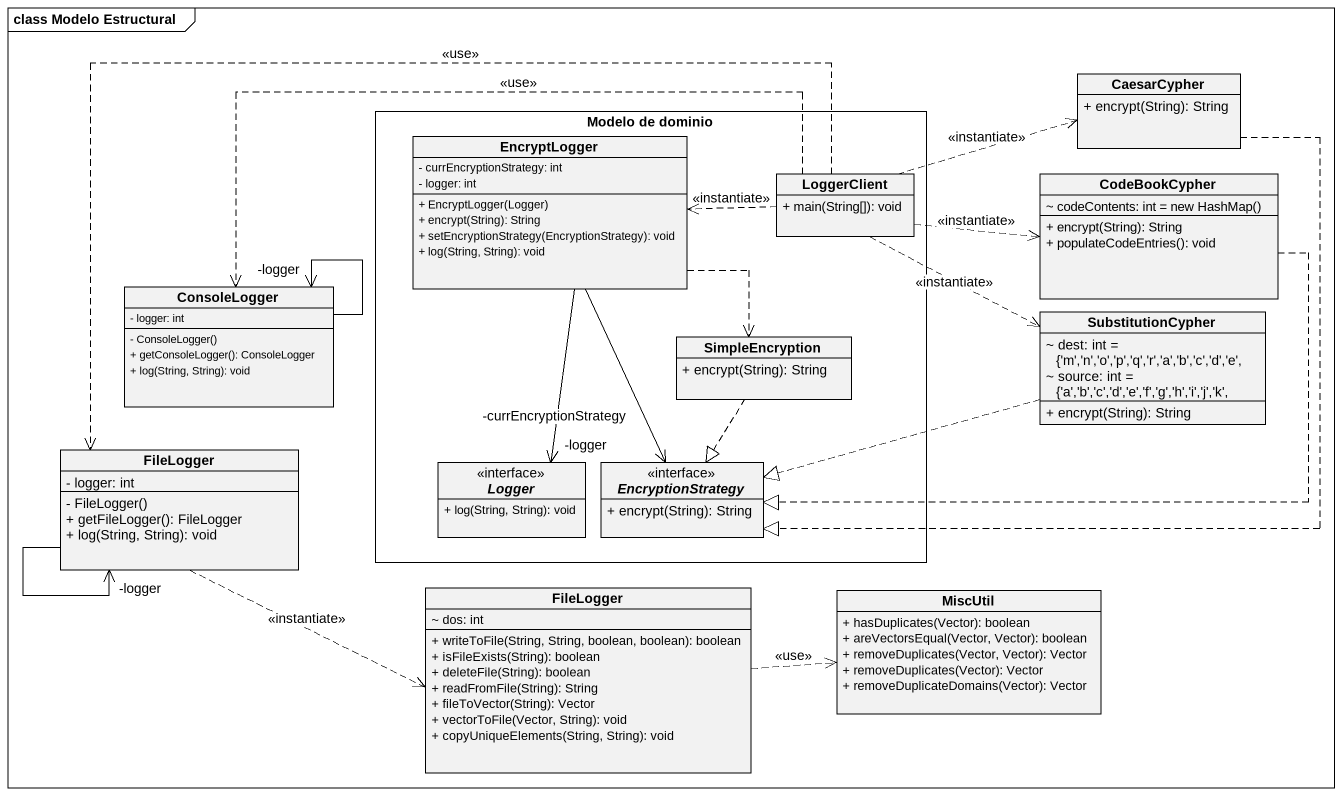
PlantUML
@startuml
mainframe class Modelo Estructural
hide circle
hide empty members
skinparam classAttributeIconSize 0
class CaesarCypher {
  + encrypt(String): String
}
rectangle "Modelo de dominio" as Modelo_de_dominio {
  class EncryptLogger {
    - currEncryptionStrategy: int
    - logger: int
    + EncryptLogger(Logger)
    + encrypt(String): String
    + setEncryptionStrategy(EncryptionStrategy): void
    + log(String, String): void
  }
  class LoggerClient {
    + main(String[]): void
  }
  class SimpleEncryption {
    + encrypt(String): String
  }
  interface Logger {
    + log(String, String): void
  }
  interface EncryptionStrategy {
    + encrypt(String): String
  }
}
class CodeBookCypher {
  {field} ~ codeContents: int = new HashMap()
  + encrypt(String): String
  + populateCodeEntries(): void
}
class ConsoleLogger {
  - logger: int
  - ConsoleLogger()
  + getConsoleLogger(): ConsoleLogger
  + log(String, String): void
}
class SubstitutionCypher {
  ~ dest: int = {'m','n','o','p','q','r','a','b','c','d','e',
  ~ source: int = {'a','b','c','d','e','f','g','h','i','j','k',
  + encrypt(String): String
}
class FileLogger {
  - logger: int
  - FileLogger()
  + getFileLogger(): FileLogger
  + log(String, String): void
}
class "FileLogger" as FileLogger_2 {
  ~ dos: int
  + writeToFile(String, String, boolean, boolean): boolean
  + isFileExists(String): boolean
  + deleteFile(String): boolean
  + readFromFile(String): String
  + fileToVector(String): Vector
  + vectorToFile(Vector, String): void
  + copyUniqueElements(String, String): void
}
class MiscUtil {
  + hasDuplicates(Vector): boolean
  + areVectorsEqual(Vector, Vector): boolean
  + removeDuplicates(Vector, Vector): Vector
  + removeDuplicates(Vector): Vector
  + removeDuplicateDomains(Vector): Vector
}
CaesarCypher ..|> EncryptionStrategy
EncryptLogger ..> SimpleEncryption
EncryptLogger --> "-logger" Logger
EncryptLogger --> "-currEncryptionStrategy" EncryptionStrategy
LoggerClient .right.> CaesarCypher : <<instantiate>>
LoggerClient .left.> EncryptLogger : <<instantiate>>
LoggerClient .right.> CodeBookCypher : <<instantiate>>
LoggerClient .left.> ConsoleLogger : <<use>>
LoggerClient .right.> SubstitutionCypher : <<instantiate>>
LoggerClient .left.> FileLogger : <<use>>
CodeBookCypher .left.|> EncryptionStrategy
ConsoleLogger --> "-logger" ConsoleLogger
SubstitutionCypher .left.|> EncryptionStrategy
SimpleEncryption ..|> EncryptionStrategy
FileLogger --> "-logger" FileLogger
FileLogger .right.> FileLogger_2 : <<instantiate>>
FileLogger_2 .right.> MiscUtil : <<use>>
@enduml
